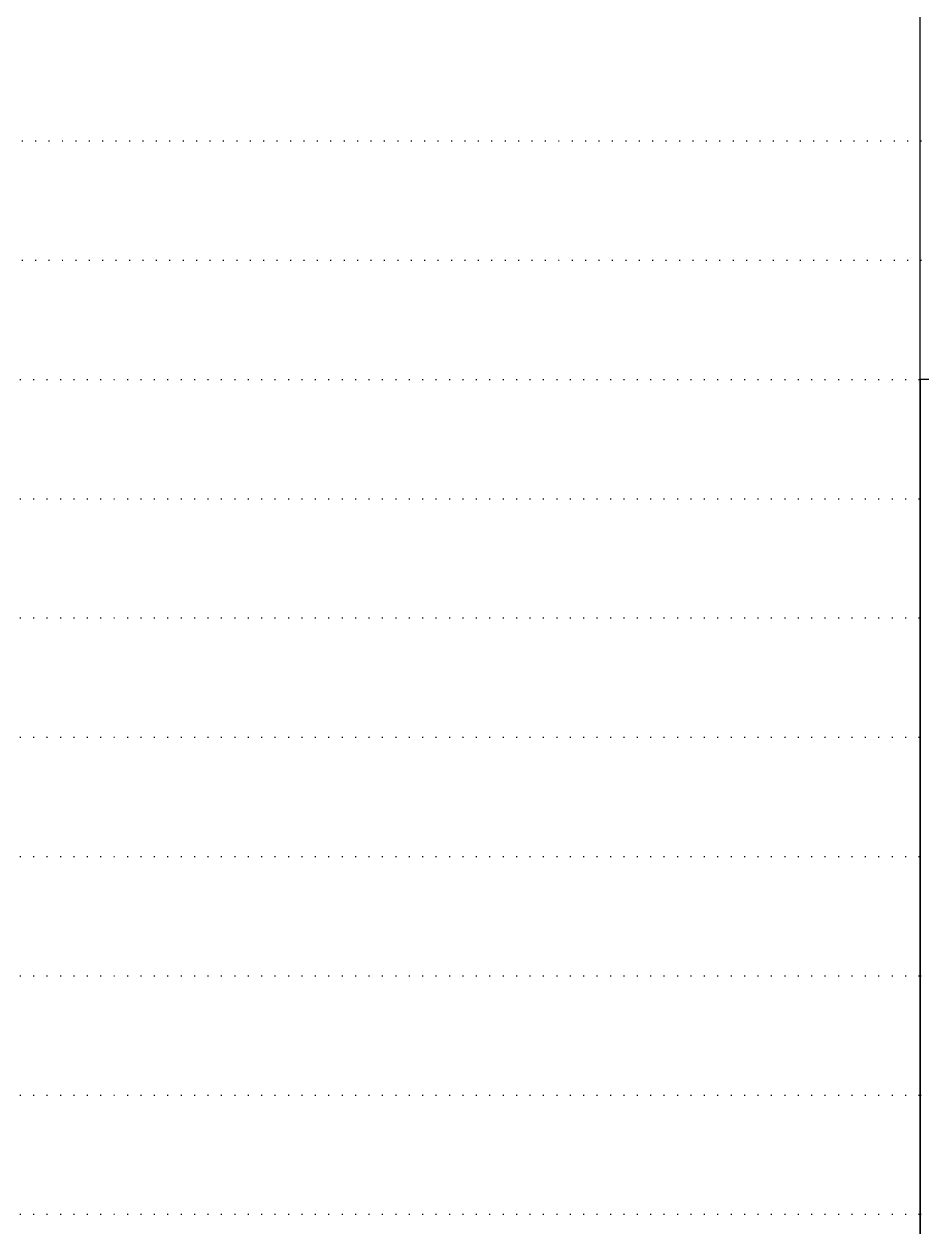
# Model space of a CAD drawing. Header units: millimetres. Extents: x -1499 to 6658, y -12483 to -6008.
# Drawn here: x 5346 to 5436.4, y -11142.3 to -11021.3 of the extents above; entities that cross this region are included whole.
import ezdxf

# ---------------------------------------------------------------- set-up
doc = ezdxf.new("R2010")
doc.units = ezdxf.units.MM
doc.linetypes.add('A-DOTLN01H', pattern=[0.125, 0, -0.125])
doc.layers.add('_와꾸', color=7, linetype='Continuous', plot=False)
doc.layers.add('CR-GRID', color=56, linetype='A-DOTLN01H')

msp = doc.modelspace()

# ---------------------------------------------------------------- linework, layer by layer
at = {"layer": '_와꾸', "color": 7, "true_color": 0xffffff}
for points in [[(4636.16, -11393.06), (5436.16, -11393.06), (5436.16, -10877.06), (4636.16, -10877.06)], [(5436.16, -11573.06), (6236.16, -11573.06), (6236.16, -11057.06), (5436.16, -11057.06)]]:
    msp.add_lwpolyline(points, close=True, dxfattribs=at)
at = {"layer": 'CR-GRID', "color": 6, "linetype": 'A-DOTLN01H', "ltscale": 10}
for p, q in [((1436.16, -11033.06), (6636.16, -11033.06)), ((696.16, -11093.06), (6636.16, -11093.06))]:
    msp.add_line(p, q, dxfattribs=at)
at = {"layer": 'CR-GRID', "linetype": 'A-DOTLN01H', "ltscale": 10}
for p, q in [((1436.16, -11045.06), (6636.16, -11045.06)), ((696.16, -11057.06), (6636.16, -11057.06)), ((696.16, -11069.06), (6636.16, -11069.06)), ((696.16, -11081.06), (6636.16, -11081.06)), ((696.16, -11105.06), (6636.16, -11105.06)), ((696.16, -11117.06), (5436.16, -11117.06)), ((5436.16, -11117.06), (6636.16, -11117.06)), ((696.16, -11129.06), (5436.16, -11129.06)), ((5436.16, -11129.06), (6636.16, -11129.06)), ((696.16, -11141.06), (5436.16, -11141.06)), ((5436.16, -11141.06), (6636.16, -11141.06))]:
    msp.add_line(p, q, dxfattribs=at)

doc.saveas('drawing.dxf')
